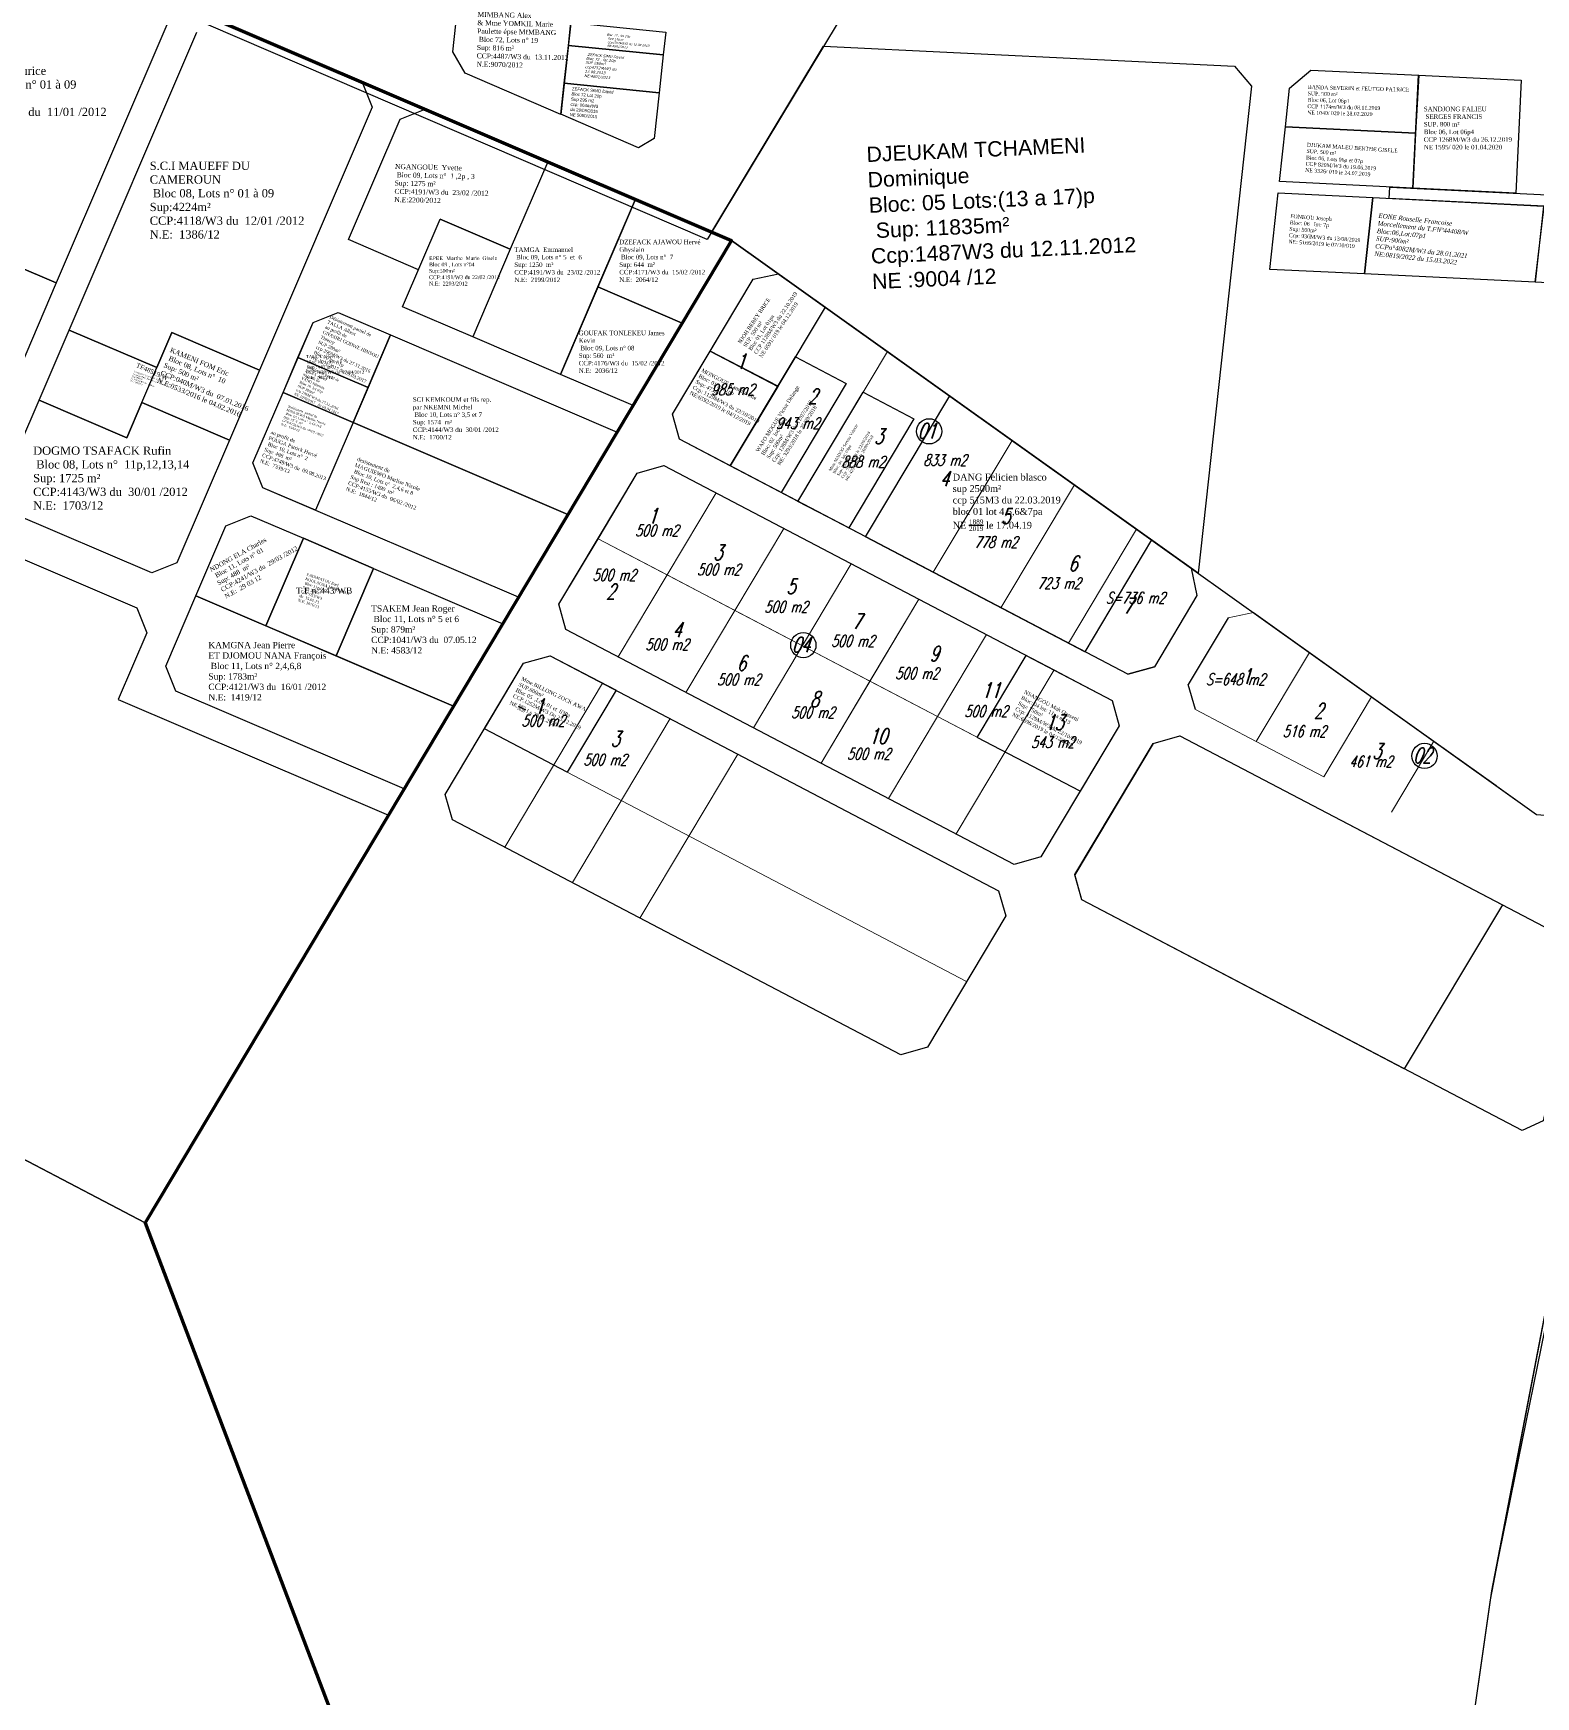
# Model space of a CAD drawing. Header units: millimetres. Extents: x 590121 to 927379, y 438565 to 1441738.
# Drawn here: x 924780.1 to 925174.1, y 1439115.5 to 1439551.6 of the extents above; entities that cross this region are included whole.
import ezdxf
from ezdxf.enums import TextEntityAlignment as Align

# ---------------------------------------------------------------- set-up
doc = ezdxf.new("R2010")
doc.units = ezdxf.units.MM
doc.header["$LTSCALE"] = 10
doc.layers.add('end maj 26 02 2021', color=30, linetype='Continuous')
doc.styles.add('FONT1', font='romanc.shx', dxfattribs={"width": 0.7, "oblique": 18, "height": 3})
doc.styles.get("Standard").update_dxf_attribs({"font": 'arial.ttf'})
doc.styles.add('Times 1.0', font='times.ttf', dxfattribs={"width": 0.99, "height": 1})
doc.styles.add('Verdana 2.0', font='verdana.ttf', dxfattribs={"width": 0.99, "height": 2})

msp = doc.modelspace()

# ---------------------------------------------------------------- linework, layer by layer
at = {"color": 150, "flags": 128}
msp.add_lwpolyline([(925131.42, 1439508.54), (925176.16, 1439506.34), (925173.99, 1439486.35), (925129.23, 1439488.53)], close=True, dxfattribs=at)
at = {"flags": 128}
msp.add_lwpolyline([(925135.86, 1439511.33), (925189.77, 1439508.69), (925187.26, 1439485.7), (925173.97, 1439486.35), (925176.33, 1439506.34), (925135.71, 1439508.33)], close=True, dxfattribs=at)
msp.add_lwpolyline([(925135.86, 1439511.33), (925189.77, 1439508.69), (925187.26, 1439485.7), (925173.97, 1439486.35), (925176.33, 1439506.34), (925135.71, 1439508.33)], close=True, dxfattribs=at)
at = {"layer": 'end maj 26 02 2021', "linetype": 'ByBlock', "lineweight": 30, "ltscale": 0.0014}
for p, q in [((924398.32, 1439739.33), (924963.25, 1439497.33)), ((924963.25, 1439497.33), (924833.32, 1439279.7))]:
    msp.add_line(p, q, dxfattribs=at)
at = {"layer": 'end maj 26 02 2021', "color": 3, "linetype": 'ByBlock'}
for p, q in [((925042.38, 1439639.6), (924956.81, 1439497.55)), ((924956.81, 1439497.55), (924745.65, 1439588.49))]:
    msp.add_line(p, q, dxfattribs=at)
at = {"layer": 'end maj 26 02 2021', "linetype": 'ByBlock'}
for p, q in [((924789.54, 1439473.83), (924823.01, 1439551.97)), ((924829.57, 1439554.59), (924866.34, 1439538.84)), ((924868.96, 1439532.27), (924839.43, 1439463.34)), ((924886.83, 1439502.87), (924905.21, 1439494.99)), ((924812.52, 1439463.99), (924789.54, 1439473.83)), ((924816.45, 1439473.18), (924812.52, 1439463.99)), ((924839.43, 1439463.34), (924816.45, 1439473.18)), ((924839.43, 1439463.34), (924816.45, 1439473.18)), ((924839.43, 1439463.34), (924816.45, 1439473.18))]:
    msp.add_line(p, q, dxfattribs=at)
at = {"layer": 'end maj 26 02 2021', "linetype": 'ByBlock', "ltscale": 0.0014}
for p, q in [((924789.54, 1439473.83), (924823.01, 1439551.97)), ((924829.57, 1439554.59), (924866.34, 1439538.84)), ((924868.96, 1439532.27), (924839.43, 1439463.34)), ((924876.32, 1439529.13), (924882.88, 1439531.75)), ((924882.88, 1439531.75), (924915.06, 1439517.97)), ((924862.78, 1439497.53), (924876.32, 1439529.13)), ((924915.06, 1439517.97), (924905.21, 1439494.99)), ((924915.06, 1439517.97), (924905.21, 1439494.99)), ((924915.06, 1439517.97), (924938.04, 1439508.13)), ((924938.04, 1439508.13), (924918.35, 1439462.17)), ((924876.98, 1439479.89), (924886.83, 1439502.87)), ((924876.98, 1439479.89), (924886.83, 1439502.87)), ((924905.21, 1439494.99), (924886.83, 1439502.87)), ((924886.83, 1439502.87), (924905.21, 1439494.99)), ((924881.17, 1439489.65), (924862.78, 1439497.53)), ((924905.21, 1439494.99), (924895.37, 1439472.01)), ((924905.21, 1439494.99), (924895.37, 1439472.01)), ((924895.37, 1439472.01), (924876.98, 1439479.89)), ((924812.52, 1439463.99), (924789.54, 1439473.83)), ((924816.45, 1439473.18), (924812.52, 1439463.99)), ((924839.43, 1439463.34), (924816.45, 1439473.18)), ((924918.35, 1439462.17), (924895.37, 1439472.01)), ((924869.38, 1439411.34), (924851, 1439419.22))]:
    msp.add_line(p, q, dxfattribs=at)
at = {"layer": 'end maj 26 02 2021', "color": 7, "linetype": 'ByBlock', "lineweight": 20, "ltscale": 0.0014}
for p, q in [((924971.43, 1439491.49), (924971.43, 1439491.5)), ((924947.72, 1439451.79), (924968.87, 1439487.2)), ((924962.9, 1439438.2), (924987.77, 1439479.85)), ((924980.65, 1439428.9), (925004.11, 1439468.2)), ((924998.39, 1439419.61), (925020.44, 1439456.54)), ((924949.59, 1439445.17), (924947.72, 1439451.79)), ((924933.25, 1439447.08), (924920.32, 1439425.42)), ((925016.13, 1439410.31), (925036.78, 1439444.89)), ((924938.49, 1439436.32), (924945.48, 1439438.3)), ((924917.95, 1439401.91), (924938.49, 1439436.32)), ((925033.87, 1439401.01), (925053.12, 1439433.24)), ((924920.32, 1439425.42), (924907.39, 1439403.76)), ((925051.62, 1439391.72), (925069.45, 1439421.59)), ((924919.81, 1439395.3), (924917.95, 1439401.91)), ((924890.33, 1439375.17), (924877.4, 1439353.52))]:
    msp.add_line(p, q, dxfattribs=at)
at = {"layer": 'end maj 26 02 2021', "color": 7, "linetype": 'ByBlock', "lineweight": 20}
for p, q in [((924971.43, 1439491.5), (925085.79, 1439409.94)), ((924947.72, 1439451.79), (924968.87, 1439487.2)), ((924975.5, 1439488.59), (924987.77, 1439479.85)), ((924962.9, 1439438.2), (924987.77, 1439479.84)), ((924987.77, 1439479.84), (925004.11, 1439468.2)), ((924980.65, 1439428.9), (925004.1, 1439468.19)), ((925004.11, 1439468.2), (925020.44, 1439456.54)), ((924891.2, 1439376.63), (924938.88, 1439456.49)), ((924998.39, 1439419.61), (925020.44, 1439456.54)), ((925020.44, 1439456.54), (925036.78, 1439444.89)), ((924949.59, 1439445.17), (924947.72, 1439451.79)), ((925064.93, 1439384.74), (924949.59, 1439445.17)), ((925064.93, 1439384.74), (924949.59, 1439445.17)), ((924949.59, 1439445.17), (924962.9, 1439438.2)), ((925016.13, 1439410.31), (925036.78, 1439444.89)), ((925036.78, 1439444.89), (925053.12, 1439433.24)), ((924945.48, 1439438.3), (924959.21, 1439431.1)), ((924945.48, 1439438.3), (924959.21, 1439431.1)), ((924945.48, 1439438.3), (924959.21, 1439431.1)), ((924962.9, 1439438.2), (924980.65, 1439428.9)), ((924928.22, 1439419.12), (924938.49, 1439436.32)), ((924959.21, 1439431.1), (924933.54, 1439388.1)), ((924946.37, 1439409.6), (924959.21, 1439431.1)), ((924959.21, 1439431.1), (924976.93, 1439421.82)), ((924959.21, 1439431.1), (924976.93, 1439421.82)), ((924959.21, 1439431.1), (924976.93, 1439421.82)), ((925033.87, 1439401.01), (925053.12, 1439433.24)), ((925053.12, 1439433.24), (925069.45, 1439421.59)), ((924998.39, 1439419.61), (924980.65, 1439428.9)), ((924976.93, 1439421.82), (924951.26, 1439378.82)), ((924976.93, 1439421.82), (924964.09, 1439400.32)), ((924976.93, 1439421.82), (924994.64, 1439412.54)), ((924976.93, 1439421.82), (924994.64, 1439412.54)), ((925069.45, 1439421.59), (925051.62, 1439391.72)), ((925069.45, 1439421.59), (925083.76, 1439411.39)), ((924917.95, 1439401.91), (924928.22, 1439419.12)), ((925052.42, 1439354.04), (924928.22, 1439419.12)), ((924928.22, 1439419.12), (924946.37, 1439409.6)), ((924946.37, 1439409.6), (924928.22, 1439419.12)), ((924968.97, 1439369.54), (924994.64, 1439412.54)), ((924994.64, 1439412.54), (925012.36, 1439403.25)), ((924994.64, 1439412.54), (925012.36, 1439403.25)), ((924946.37, 1439409.6), (924933.54, 1439388.1)), ((924964.09, 1439400.32), (924946.37, 1439409.6)), ((925016.13, 1439410.31), (925033.87, 1439401.01)), ((925012.36, 1439403.25), (924986.69, 1439360.26)), ((924999.52, 1439381.76), (925012.36, 1439403.25)), ((925012.36, 1439403.25), (925030.07, 1439393.97)), ((924951.26, 1439378.82), (924964.09, 1439400.32)), ((924981.81, 1439391.04), (924964.09, 1439400.32)), ((925051.62, 1439391.72), (925033.87, 1439401.01)), ((925100.07, 1439399.75), (925114.76, 1439389.28)), ((924933.54, 1439388.1), (924919.81, 1439395.3)), ((924999.52, 1439381.76), (924981.81, 1439391.04)), ((925004.4, 1439350.98), (925030.07, 1439393.97)), ((925017.24, 1439372.47), (925030.07, 1439393.97)), ((925030.07, 1439393.97), (925047.79, 1439384.69)), ((925051.62, 1439391.72), (925067.15, 1439383.58)), ((924888.17, 1439352.03), (924908.71, 1439386.45)), ((924908.71, 1439386.45), (924915.7, 1439388.42)), ((924915.7, 1439388.42), (925033.26, 1439326.82)), ((924951.26, 1439378.82), (924933.54, 1439388.1)), ((925114.76, 1439389.28), (925100.83, 1439365.93)), ((925114.76, 1439389.28), (925100.83, 1439365.93)), ((925114.76, 1439389.28), (925131.08, 1439377.65)), ((924986.69, 1439360.26), (924999.52, 1439381.76)), ((925017.24, 1439372.47), (924999.52, 1439381.76)), ((925047.79, 1439384.69), (925022.12, 1439341.69)), ((925034.95, 1439363.19), (925047.79, 1439384.69)), ((925047.79, 1439384.69), (925063.04, 1439376.7)), ((924929.43, 1439381.23), (924903.76, 1439338.23)), ((924968.97, 1439369.54), (924951.26, 1439378.82)), ((925118.54, 1439356.65), (925131.08, 1439377.65)), ((925118.54, 1439356.65), (925131.08, 1439377.65)), ((925131.08, 1439377.65), (925147.39, 1439366.01)), ((925100.83, 1439365.93), (925084.88, 1439374.29)), ((925024.86, 1439303), (924898.44, 1439369.24)), ((924947.15, 1439371.94), (924921.48, 1439328.95)), ((924968.97, 1439369.54), (924986.69, 1439360.26)), ((925004.4, 1439350.98), (925017.24, 1439372.47)), ((925017.24, 1439372.47), (925034.95, 1439363.19)), ((925080.77, 1439367.41), (925096.72, 1439359.05)), ((925181.7, 1439314.52), (925082.99, 1439366.25)), ((925082.99, 1439366.25), (925181.7, 1439314.52)), ((925100.83, 1439365.93), (925118.54, 1439356.65)), ((925136.26, 1439347.37), (925147.39, 1439366.01)), ((925147.39, 1439366.01), (925163.7, 1439354.38)), ((924939.19, 1439319.66), (924964.86, 1439362.66)), ((925022.12, 1439341.69), (925034.95, 1439363.19)), ((925034.95, 1439363.19), (925054.64, 1439352.88))]:
    msp.add_line(p, q, dxfattribs=at)
at = {"layer": 'end maj 26 02 2021', "lineweight": 20}
for p, q in [((924968.87, 1439487.2), (924975.5, 1439488.59)), ((925085.27, 1439404.19), (925083.76, 1439411.39)), ((925093.44, 1439398.36), (925100.07, 1439399.75)), ((925064.91, 1439370.08), (925063.04, 1439376.7)), ((925073.78, 1439365.44), (925080.77, 1439367.41))]:
    msp.add_line(p, q, dxfattribs=at)
at = {"layer": 'end maj 26 02 2021'}
for p, q in [((925085.27, 1439404.19), (925074.14, 1439385.55)), ((925093.44, 1439398.36), (925083.01, 1439380.9)), ((925067.15, 1439383.58), (925074.14, 1439385.55)), ((925084.88, 1439374.29), (925083.01, 1439380.9)), ((925064.91, 1439370.08), (925044.36, 1439335.67)), ((925073.78, 1439365.44), (925053.23, 1439331.02))]:
    msp.add_line(p, q, dxfattribs=at)
at = {"layer": 'end maj 26 02 2021', "color": 2, "linetype": 'ByBlock', "lineweight": 30, "flags": 128}
msp.add_lwpolyline([(923308.65, 1440206.13), (923671.34, 1440050.76), (923940.25, 1439935.57), (924963.25, 1439497.33), (924809.47, 1439239.74), (925377.7, 1437744.04), (924824.82, 1437360.38), (924517.74, 1437751.12), (922985.83, 1439700.35)], close=True, dxfattribs=at)
at = {"layer": 'end maj 26 02 2021', "color": 2, "lineweight": 100, "flags": 128}
msp.add_lwpolyline([(923308.65, 1440206.13), (923671.34, 1440050.76), (923940.25, 1439935.57), (924963.25, 1439497.33), (924809.47, 1439239.74), (925377.7, 1437744.04), (924824.82, 1437360.38), (924517.74, 1437751.12), (922985.83, 1439700.35)], close=True, dxfattribs=at)
at = {"layer": 'end maj 26 02 2021', "color": 3, "linetype": 'ByBlock', "flags": 128}
msp.add_lwpolyline([(924398.32, 1439739.33), (924963.25, 1439497.33), (924809.47, 1439239.74), (924330.15, 1439490.91)], dxfattribs=at)
at = {"layer": 'end maj 26 02 2021', "linetype": 'ByBlock', "flags": 128}
msp.add_lwpolyline([(924776.26, 1439577.43), (924813.02, 1439561.68), (924815.65, 1439555.11), (924786.12, 1439486.17), (924763.14, 1439496.02), (924759.2, 1439486.83), (924736.22, 1439496.67), (924769.69, 1439574.8)], close=True, dxfattribs=at)
at = {"layer": 'end maj 26 02 2021', "linetype": 'ByBlock', "ltscale": 0.0014, "flags": 128}
for points in [[(924776.26, 1439577.43), (924813.02, 1439561.68), (924815.65, 1439555.11), (924786.12, 1439486.17), (924763.14, 1439496.02), (924759.2, 1439486.83), (924736.22, 1439496.67), (924769.69, 1439574.8)], [(924892.14, 1439565.38), (924921.96, 1439562.38), (924918.48, 1439530.36), (924893.37, 1439541.18), (924890.13, 1439546.74)], [(924921.1, 1439554.43), (924945.97, 1439551.92), (924945.32, 1439545.96), (924920.45, 1439548.46)], [(924920.45, 1439548.46), (924945.32, 1439545.96), (924944.24, 1439536.02), (924919.37, 1439538.52)], [(924987.36, 1439548.26), (925095.12, 1439542.99), (925099.57, 1439537.77), (925085.62, 1439410.07), (924963.26, 1439497.32), (924958.03, 1439499.57)], [(924938.04, 1439508.13), (924963.25, 1439497.33), (924950.32, 1439475.67), (924928.19, 1439485.15)], [(924963.25, 1439497.33), (925174.33, 1439346.8), (925203.51, 1439344.65), (925185.79, 1439264.16), (925162.5, 1439143.2), (925141.13, 1438993.63), (925117.34, 1438986.06), (925102.11, 1438981.22), (925095.9, 1438952.88), (925093.78, 1438943.23), (925082.31, 1438890.91), (925080.54, 1438882.82), (925073.93, 1438852.7), (924997.93, 1438743.67), (924924.55, 1438936.7), (924809.47, 1439239.74), (924891.2, 1439376.63), (924938.89, 1439456.48)], [(924928.19, 1439485.15), (924950.32, 1439475.67), (924937.39, 1439454.01), (924918.35, 1439462.17)], [(924628.95, 1439477.35), (924807.27, 1439400.96), (924809.9, 1439394.4), (924802.42, 1439376.93), (924873.26, 1439346.59), (924809.47, 1439239.74), (924693.51, 1439300.5), (924577.56, 1439361.26), (924556.7, 1439372.19), (924587.13, 1439443.22), (924610.11, 1439433.38)], [(924873.83, 1439472.53), (924933.25, 1439447.08), (924920.32, 1439425.42), (924863.99, 1439449.55)], [(924845.61, 1439457.43), (924920.32, 1439425.42), (924907.39, 1439403.76), (924840.36, 1439432.48), (924837.73, 1439439.04), (924845.61, 1439457.43)], [(924781.66, 1439455.45), (924804.64, 1439445.6), (924808.58, 1439454.8), (924831.56, 1439444.95), (924817.78, 1439412.78), (924811.21, 1439410.15), (924774.44, 1439425.9), (924771.82, 1439432.47)], [(924837.21, 1439425.13), (924851, 1439419.22), (924841.15, 1439396.24), (924822.77, 1439404.11), (924830.64, 1439422.5)], [(924869.38, 1439411.34), (924903.25, 1439396.83), (924890.32, 1439375.18), (924859.54, 1439388.36)], [(924822.77, 1439404.11), (924890.33, 1439375.17), (924877.4, 1439353.52), (924817.52, 1439379.17), (924814.89, 1439385.73)]]:
    msp.add_lwpolyline(points, close=True, dxfattribs=at)
for points in [[(924866.34, 1439538.84), (924868.97, 1439532.28)], [(924845.61, 1439457.43), (924853.48, 1439475.81), (924860.05, 1439478.44), (924873.83, 1439472.53), (924873.83, 1439472.53)], [(924853.48, 1439475.81), (924860.05, 1439478.44), (924873.83, 1439472.53), (924863.99, 1439449.55), (924845.61, 1439457.43), (924853.48, 1439475.81)]]:
    msp.add_lwpolyline(points, dxfattribs=at)
at = {"layer": 'end maj 26 02 2021', "color": 150, "linetype": 'ByBlock', "lineweight": -3, "ltscale": 0.0014, "flags": 128}
for points in [[(924919.37, 1439538.52), (924944.24, 1439536.02), (924942.94, 1439524.02), (924938.84, 1439521.62), (924918.49, 1439530.39)], [(925115.11, 1439542.01), (925143.42, 1439540.63), (925142.57, 1439525.47), (925108.46, 1439527.13), (925109.57, 1439537.29)], [(925143.35, 1439540.63), (925170.32, 1439539.31), (925168.87, 1439509.71), (925141.91, 1439511.03)], [(925108.46, 1439527.13), (925142.61, 1439525.46), (925141.91, 1439511.03), (925106.89, 1439512.74)], [(924975.5, 1439488.59), (924987.77, 1439479.85), (924975.37, 1439459.09), (924957.59, 1439468.32), (924968.87, 1439487.2)], [(924860.05, 1439478.44), (924873.83, 1439472.53), (924867.93, 1439458.75), (924849.54, 1439466.62), (924853.48, 1439475.81)], [(924816.45, 1439473.18), (924839.43, 1439463.34), (924831.56, 1439444.95), (924808.58, 1439454.8)], [(924849.54, 1439466.62), (924867.93, 1439458.75), (924863.99, 1439449.55), (924845.61, 1439457.43)], [(925020.44, 1439456.54), (925073.38, 1439418.79), (925055.88, 1439389.48), (924998.39, 1439419.6)], [(925020.44, 1439456.54), (925073.38, 1439418.79), (925055.88, 1439389.48), (924998.39, 1439419.6)], [(924915.7, 1439388.42), (924932.98, 1439379.37), (924920.14, 1439357.87), (924898.44, 1439369.24), (924898.44, 1439369.24), (924908.71, 1439386.45)]]:
    msp.add_lwpolyline(points, close=True, dxfattribs=at)
at = {"layer": 'end maj 26 02 2021', "color": 150}
for points in [[(925106.57, 1439509.76), (925131.42, 1439508.54), (925129.23, 1439488.53), (925104.38, 1439489.74)], [(924957.59, 1439468.32), (924975.33, 1439459.02), (924962.9, 1439438.2), (924949.59, 1439445.17), (924947.72, 1439451.79)], [(924979.99, 1439466.82), (924993.3, 1439459.85), (924976.21, 1439431.23), (924962.9, 1439438.2)], [(924997.72, 1439457.5), (925011.04, 1439450.52), (924993.96, 1439421.93), (924980.65, 1439428.9)], [(925040.45, 1439388.53), (925063.04, 1439376.7), (925064.91, 1439370.08), (925054.64, 1439352.88), (925027.62, 1439367.03)], [(925080.77, 1439367.41), (925165.37, 1439323.08), (925139.65, 1439280.11), (925055.1, 1439324.41), (925053.22, 1439331.09), (925073.78, 1439365.44)]]:
    msp.add_lwpolyline(points, close=True, dxfattribs=at)
at = {"layer": 'end maj 26 02 2021', "color": 3, "linetype": 'ByBlock', "lineweight": 30, "ltscale": 0.0014, "flags": 128}
for points in [[(924763.14, 1439496.02), (924763.14, 1439496.02), (924763.14, 1439496.02), (924786.12, 1439486.18), (924770.37, 1439449.41), (924724.41, 1439469.1), (924731.5, 1439485.64), (924754.48, 1439475.8), (924763.14, 1439496.02)], [(924816.45, 1439473.18), (924839.43, 1439463.34), (924831.56, 1439444.95), (924808.58, 1439454.8), (924804.64, 1439445.6), (924781.66, 1439455.45), (924789.54, 1439473.83), (924812.52, 1439463.99), (924816.45, 1439473.18), (924839.43, 1439463.34)], [(924841.15, 1439396.24), (924851, 1439419.22), (924869.38, 1439411.34), (924859.54, 1439388.36), (924841.15, 1439396.24)]]:
    msp.add_lwpolyline(points, dxfattribs=at)
at = {"layer": 'end maj 26 02 2021', "color": 3, "linetype": 'ByBlock', "lineweight": -3, "ltscale": 0.0014, "flags": 128}
msp.add_lwpolyline([(924963.26, 1439497.32), (925174.33, 1439346.8), (925203.51, 1439344.65), (925185.79, 1439264.16), (925162.17, 1439140.9), (925141.13, 1438993.63), (925102.11, 1438981.22), (925082.31, 1438890.91), (925073.93, 1438852.7), (924997.94, 1438743.67), (924809.48, 1439239.74)], close=True, dxfattribs=at)
at = {"layer": 'end maj 26 02 2021', "color": 3, "flags": 128}
msp.add_lwpolyline([(924963.26, 1439497.32), (925174.33, 1439346.8), (925203.51, 1439344.65), (925162.5, 1439143.2), (925141.13, 1438993.63), (925102.11, 1438981.22), (925073.93, 1438852.7), (924997.91, 1438743.63), (924875.62, 1439065.57), (924809.48, 1439239.74), (924891.2, 1439376.63)], close=True, dxfattribs=at)
at = {"layer": 'end maj 26 02 2021', "linetype": 'ByBlock', "lineweight": -3, "ltscale": 0.0014, "flags": 128}
msp.add_lwpolyline([(924963.26, 1439497.32), (925174.33, 1439346.8), (925203.51, 1439344.65)], dxfattribs=at)
at = {"layer": 'end maj 26 02 2021', "flags": 128}
for points in [[(924975.5, 1439488.59), (925083.76, 1439411.39), (925085.27, 1439404.19), (925074.14, 1439385.55), (925067.15, 1439383.58), (924949.59, 1439445.17), (924947.72, 1439451.79), (924968.87, 1439487.2)], [(924945.48, 1439438.3), (925063.04, 1439376.7), (925064.91, 1439370.08), (925044.36, 1439335.67), (925037.37, 1439333.7), (924919.81, 1439395.3), (924917.95, 1439401.91), (924938.49, 1439436.32)], [(924915.7, 1439388.42), (925033.26, 1439326.82), (925035.13, 1439320.21), (925014.59, 1439285.8), (925007.59, 1439283.82), (924890.03, 1439345.42), (924888.17, 1439352.03), (924908.71, 1439386.45)], [(925080.77, 1439367.41), (925181.7, 1439314.52), (925185.05, 1439307.32), (925176.06, 1439266.48), (925170.56, 1439263.92), (925055.1, 1439324.41), (925053.23, 1439331.02), (925073.78, 1439365.44)]]:
    msp.add_lwpolyline(points, close=True, dxfattribs=at)
at = {"layer": 'end maj 26 02 2021', "color": 3, "linetype": 'ByBlock', "ltscale": 0.0014, "flags": 128}
msp.add_lwpolyline([(924391.18, 1439458.93), (924809.48, 1439239.74), (924924.56, 1438936.69), (924997.94, 1438743.67), (925010.07, 1438711.74), (924890.11, 1438669.59), (924916.63, 1438594.11), (924695.36, 1438516.36), (924688.99, 1438519.42), (924556.39, 1438896.81), (924433.92, 1439245.37), (924386.7, 1439379.76), (924365.86, 1439392.33), (924364.48, 1439396.61)], close=True, dxfattribs=at)
at = {"layer": 'end maj 26 02 2021', "linetype": 'ByBlock', "lineweight": -3, "ltscale": 0.0014, "flags": 128}
msp.add_lwpolyline([(924845.61, 1439457.43), (924863.99, 1439449.55), (924854.14, 1439426.57), (924840.36, 1439432.48), (924837.73, 1439439.05)], close=True, dxfattribs=at)
at = {"layer": 'end maj 26 02 2021', "color": 7, "linetype": 'ByBlock', "lineweight": 20, "flags": 128}
msp.add_lwpolyline([(924938.49, 1439436.32), (924945.48, 1439438.3)], dxfattribs=at)
at = {"layer": 'end maj 26 02 2021', "flags": 128}
msp.add_lwpolyline([(925100.07, 1439399.76), (925174.33, 1439346.8)], dxfattribs=at)
at = {"layer": 'end maj 26 02 2021'}
for centre in [(925015.05, 1439447.26), (924982.05, 1439391.19), (925144.95, 1439362.15)]:
    msp.add_circle(centre, 3.31, dxfattribs=at)

# ---------------------------------------------------------------- texts
at = {"insert": (925132.94, 1439504.44), "char_height": 1.2, "width": 24.0213, "attachment_point": 1, "rotation": 353.8545}
msp.add_mtext('{\\fTimes New Roman|b0|i1|c0|p18;EONE Rouselle Francoise\\P\\C1;Morcellement du T.FNº44408/W\\C256;\\PBloc:06,Lot:07p1\\PSUP:900m²\\PCCPn%%D4082M/W3 du 28.01.2021\\PNE:0819/2022 du 15.03.2022}', dxfattribs=at)
at = {"layer": 'end maj 26 02 2021', "color": 7, "linetype": 'ByBlock', "lineweight": 20, "style": 'FONT1', "oblique": 18, "width": 0.7}
for s, p in [('1', (924965.63, 1439465.63)), ('2', (924984.49, 1439456.44)), ('3', (925001.79, 1439445.96)), ('4', (925019.08, 1439434.85)), ('1', (924942.49, 1439425.09)), ('5', (925035.1, 1439425.01)), ('3', (924959.62, 1439415.51)), ('6', (925052.73, 1439412.6)), ('5', (924978.8, 1439406.62)), ('2', (924931.53, 1439405.25)), ('7', (925067.18, 1439401.53)), ('7', (924996.06, 1439397.44)), ('4', (924948.93, 1439395.26)), ('9', (925016.33, 1439388.97)), ('6', (924965.79, 1439386.5)), ('11', (925031.19, 1439379.39)), ('1', (925098.19, 1439383.07)), ('1', (924912.73, 1439375.19)), ('8', (924984.98, 1439377.03)), ('13', (925047.89, 1439370.96)), ('2', (925117.14, 1439373.98)), ('3', (924932.73, 1439366.63)), ('10', (925001.6, 1439367.35)), ('3', (925132.4, 1439363.41))]:
    msp.add_text(s, height=4, dxfattribs=at).set_placement(p, align=Align.MIDDLE)
for s, height, p in [('985 m2', 3, (924963.56, 1439458.23)), ('943 m2', 3, (924980.58, 1439449.39)), ('01', 4, (925014.44, 1439447.4)), ('888 m2', 3, (924997.74, 1439439.27)), ('833 m2', 3, (925019.2, 1439439.73)), ('500 m2', 3, (924943.62, 1439421.26)), ('778 m2', 3, (925032.51, 1439418.23)), ('500 m2', 3, (924959.85, 1439411.03)), ('500 m2', 3, (924932.45, 1439409.59)), ('723 m2', 3, (925049.06, 1439407.43)), ('500 m2', 3, (924977.49, 1439401.24)), ('500 m2', 3, (924946.29, 1439391.38)), ('04', 4, (924981.45, 1439391.33)), ('500 m2', 3, (924995.02, 1439392.29)), ('500 m2', 3, (924965.08, 1439382.17)), ('500 m2', 3, (925011.83, 1439383.8)), ('500 m2', 3, (924913.84, 1439371.38)), ('500 m2', 3, (924984.55, 1439373.56)), ('500 m2', 3, (925029.95, 1439373.88)), ('516 m2', 3, (925113.43, 1439368.61)), ('500 m2', 3, (924999.17, 1439362.69)), ('543 m2', 3, (925047.44, 1439365.74)), ('02', 4, (925144.34, 1439362.29)), ('500 m2', 3, (924930.07, 1439361.16)), ('461 m2', 3, (925130.83, 1439360.68))]:
    msp.add_text(s, height=height, dxfattribs=at).set_placement(p, align=Align.MIDDLE_CENTER)
at = {"layer": 'end maj 26 02 2021', "style": 'FONT1', "oblique": 18, "width": 0.7}
for s, p in [('S=736 m2', (925069.12, 1439403.61)), ('S=648 m2', (925095.39, 1439382.23))]:
    msp.add_text(s, height=3, dxfattribs=at).set_placement(p, align=Align.MIDDLE_CENTER)
at = {"layer": 'end maj 26 02 2021', "linetype": 'ByBlock', "attachment_point": 1}
for s, insert, char_height, width, rotation in [('{\\fTimes New Roman|b0|i0|c0|p18;MIMBANG Alex \\P& Mme YOMKIL Marie\\PPaulette épse MIMBANG\\P Bloc 72, Lots n° 19\\PSup: 816 m² \\PCCP:4487/W3 du  13.11.2012\\PN.E:9070/2012}', (924896.64, 1439557.23), 1.3, 41.35, 358.778), ('{\\fTimes New Roman|b0|i0|c0|p18;NGANGOUE  Yvette\\P Bloc 09, Lots n°  1 ,2p , 3\\PSup: 1275 m² \\PCCP:4191/W3 du  23/02 /2012\\PN.E:2200/2012}', (924874.99, 1439517.36), 1.3, 41.3477, 358.778), ('{\\fTimes New Roman|b0|i0|c0|p18;KAMENI FOM Eric \\P Bloc 08, Lots n°  10\\PSup: 500 m² \\PCCP:040M/W3 du  07.01.2016\\PN.E:0533/2016 le 04.02.2016}', (924816.35, 1439469.31), 1.3, 41.3477, 337.2327), ('{\\fTimes New Roman|b0|i0|c0|p18;NDONG ELA Charles\\P Bloc 11, Lots n° 01\\PSup: 488  m² \\PCCP:4241/W3 du  29/03 /2012\\PN.E:  29 03 12}', (924826.23, 1439411.41), 1.1987, 26.7762, 29.0767)]:
    msp.add_mtext(s, dxfattribs=dict(at, insert=insert, char_height=char_height, width=width, rotation=rotation))
at = {"layer": 'end maj 26 02 2021', "linetype": 'ByBlock', "attachment_point": 1, "style": 'Verdana 2.0'}
for s, insert, char_height, width, rotation in [('{\\fVerdana|b0|i1|c0|p34;Bloc 72 , lot 20p}', (924930.57, 1439551.58), 0.55, 53.2771, 355.0318), ('{\\fVerdana|b0|i1|c0|p34;SUP 150m²\\Pccp4752M/W3 du 12.08.2013\\PNE:4802/2013}', (924930.81, 1439550.51), 0.55, 50.4075, 355.0317), ('{\\fVerdana|b0|i1|c0|p34;SUP 250m²\\Pccp4752M/W3 du \\P12.08.2013\\PNE:4801/2013}', (924924.95, 1439544.37), 0.7, 50.4075, 355.0317), ('{\\fVerdana|b0|i1|c0|p34;Bloc 72 , lot 20p}', (924925.09, 1439545.42), 0.7, 53.2771, 355.0318), ('{\\fVerdana|b0|i1|c0|p34;ZEFACK SIMO David}', (924925.49, 1439546.43), 0.7, 53.2771, 355.0318)]:
    msp.add_mtext(s, dxfattribs=dict(at, insert=insert, char_height=char_height, width=width, rotation=rotation))
at = {"layer": 'end maj 26 02 2021', "linetype": 'ByBlock', "attachment_point": 1}
for s, insert, char_height, width in [('{\\fTimes New Roman|b0|i0|c0|p18;KAMWA Maurice\\P Bloc 07, Lots n° 01 à 09\\PSup:4224m² \\PCCP:4117/W3 du  11/01 /2012\\PN.E:  1378/12}', (924758.8, 1439542.9), 2.158, 41.3477), ('{\\fTimes New Roman|b0|i0|c0|p18;S.C.I MAUEFF DU CAMEROUN\\P Bloc 08, Lots n° 01 à 09\\PSup:4224m² \\PCCP:4118/W3 du  12/01 /2012\\PN.E:  1386/12}', (924810.66, 1439517.97), 2.158, 41.3477), ('{\\fTimes New Roman|b0|i0|c0|p18;DOGMO TSAFACK Rufin\\P Bloc 08, Lots n°  11p,12,13,14\\PSup: 1725 m² \\PCCP:4143/W3 du  30/01 /2012\\PN.E:  1703/12}', (924780.09, 1439443.28), 2.158, 41.3477), ('{\\fTimes New Roman|b0|i0|c0|p18;TSAKEM Jean Roger\\P Bloc 11, Lots n° 5 et 6\\PSup: 879m² \\PCCP:1041/W3 du  07.05.12\\PN.E: 4583/12}', (924868.72, 1439401.63), 1.6439, 31.5), ('{\\fTimes New Roman|b0|i0|c0|p18;KAMGNA Jean Pierre\\PET DJOMOU NANA François\\P Bloc 11, Lots n° 2,4,6,8\\PSup: 1783m² \\PCCP:4121/W3 du  16/01 /2012\\PN.E:  1419/12}', (924826.04, 1439392.05), 1.6439, 31.5)]:
    msp.add_mtext(s, dxfattribs=dict(at, insert=insert, char_height=char_height, width=width))
at = {"layer": 'end maj 26 02 2021', "linetype": 'ByBlock', "ltscale": 0.0014, "attachment_point": 1}
for s, insert, char_height, width, rotation in [('{\\C7;ZEFACK SIMO David\\PBloc 72 Lot 20p\\PSup 295 m2\\Pccp: 064m/W3\\Pdu 29/09/2015\\PNE 5050/2015}', (924921.41, 1439537.53), 0.8144, 22.8549, 355.0862), ('{\\fTimes New Roman|b0|i0|c0|p18;\\C1;desistement  partiel de \\P\\C150;MAGUIEWO Marlise Nicole\\P Bloc 10, Lots n°  2,4,6 et 8\\PSup: 1978  m² \\PCCP:4155/W3 du  06/02 /2012\\PN.E:  1844/12}', (924847, 1439454.2), 0.6014, 22.0844, 339.3103), ('{\\fTimes New Roman|b0|i0|c0|p18;\\C1;au profit de \\P\\C150;POUGA Patrick Hervé\\P Bloc 10, Lots n°  2\\PSup: 488  m² \\PCCP:4749/W3 du  09.08.2013\\PN.E:  7339/13}', (924842.63, 1439447.55), 0.9605, 35.2696, 339.3103), ('{\\fTimes New Roman|b0|i0|c0|p18;\\C1;desistement de \\P\\C150;MAGUIEWO Marlise Nicole\\P Bloc 10, Lots n°  2,4,6 et 8\\PSup Rest : 1490  m² \\PCCP:4155/W3 du  06/02 /2012\\PN.E:  1844/12}', (924865.28, 1439440.53), 1, 36.72, 339.3103)]:
    msp.add_mtext(s, dxfattribs=dict(at, insert=insert, char_height=char_height, width=width, rotation=rotation))
at = {"layer": 'end maj 26 02 2021', "color": 150, "linetype": 'ByBlock', "lineweight": -3, "ltscale": 0.0014, "attachment_point": 1, "style": 'Times 1.0'}
for s, insert, char_height, width, rotation in [('{\\C256;BANDA SEVERIN et FEUTGO PATRICE\\PSUP. 500 m²\\PBloc 06, Lot 06p1\\PCCP 1174m/W3 du 08.11.2019\\PNE 1040/ 020 le 28.02.2020}', (925114.38, 1439538.03), 1, 62.5828, 358.4712), ('{\\C256;DJUKAM MALEU BERTHE GISELE\\PSUP. 500 m²\\PBloc 06, Lots 06p et 07p\\PCCP 820M/W3 du 19.06.2019\\PNE 3326/ 019 le 24.07.2019}', (925114.15, 1439522.94), 1, 31.3393, 356.1181), ('{\\C256;NJOH BEBEY BRICE\\PSUP. 500 m²\\PBloc 01, Lot 01pa\\PCCP 1128M/W3 du 22.10.2019\\PNE 6591/ 019 le 04.12.2019}', (924964.82, 1439470.74), 1, 45.1148, 56.1525), ('{\\C1;Désistement partiel de \\P}TALLA Albert \\P{\\C1;au profit de \\P}GNASIRI GODWE HINSOU Thierry\\PSUP 288m²\\Pccp 296M/W3 du 27.11.2016\\PBloc 10 lot  01p\\PNE 1071/2017 du 09.03.2017', (924858.11, 1439477.76), 0.875, 15.8859, 335.6758), ('{\\C1;Désistement partiel de\\P}TALLA Albert \\P{\\C1;au profit de \\P}YANO Julienne \\PBloc 10  lot 01p\\PSUP 200m²\\Pccp 296M/W3 du 27.11.2016\\PNE 1070/2017   du 04.04.2017{\\C1; }', (924852.02, 1439464.69), 0.6801, 17.3515, 335.474), ('\\A1;{\\C7;Mme.BILLONG ZOCK AWA\\PSUP.600m²\\PBloc 05  ,Lots 01 et  03Pa\\PCCP.1252M/W3 Du 23.12.2019\\PNE.\\H0.7x;\\S0401/2020;\\H1.429x; Le 28.01.2020}', (924908.42, 1439382.96), 1, 20.2185, 334.0741)]:
    msp.add_mtext(s, dxfattribs=dict(at, insert=insert, char_height=char_height, width=width, rotation=rotation))
for s, insert, char_height, width in [('{\\C256;SANDJONG FALIEU\\P SERGES FRANCIS\\PSUP. 800 m²\\PBloc 06, Lot 06p4\\PCCP 1268M/W3 du 26.12.2019\\PNE 1595/ 020 le 01.04.2020}', (925144.75, 1439532.39), 1.2, 89.7368), ('\\A1;DANG Felicien blasco\\Psup 2500m²\\Pccp 515M3 du 22.03.2019\\Pbloc 01 lot 4,5,6&7pa\\PNE {\\H0.7x;\\S1889/2019;} le 17.04.19', (925021.22, 1439436.16), 1.7998, 36.2395)]:
    msp.add_mtext(s, dxfattribs=dict(at, insert=insert, char_height=char_height, width=width))
at = {"layer": 'end maj 26 02 2021', "linetype": 'ByBlock', "attachment_point": 1}
for s, insert, char_height, rotation in [('{\\fArial|b0|i0|c0|p34;DJEUKAM TCHAMENI \\PDominique\\PBloc: 05 Lots:(13 a 17)p\\P Sup: 11835m²\\PCcp:1487W3 du 12.11.2012\\PNE :9004 /12}', (924998.53, 1439521.86), 4, 2.5136), ('{\\fTimes New Roman|b0|i0|c0|p18;TCHASSEU TCHATCHOUANG\\PLocadine Flore  Bloc 08 ,Lot:9p,10 et 11p\\PSup:1000m² \\PCCP:4428/W3 du  24.08.12\\PN.E:  6965/12}', (924806.52, 1439463.21), 0.3856, 340.5432)]:
    msp.add_mtext(s, dxfattribs=dict(at, insert=insert, char_height=char_height, rotation=rotation))
at = {"layer": 'end maj 26 02 2021', "attachment_point": 1}
for s, width, gutter_width, heights, insert, char_height, rotation in [('{\\fTimes New Roman|b0|i0|c0|p18;FONKOU Joseph\\PBloc: 06   lot: 7p\\PSup: 500m²\\PCcp: 936M/W3 du 13/08/2019\\PNE: 5166/2019 le 07/10/019}', 56.1793, 12.5, [24.82], (925109.78, 1439504.2), 1, 355.8742), ('{\\fTimes New Roman|b0|i0|c0|p18;MONGOUE Kamaha Elie\\PBloc: 01 lot: 1pb\\PSup: 473m²\\PCcp: 1129M/W3 du 22/10/2019\\PNE:6592/2019 le 04/12/2019}', 186.0207, 12.5, [70.35], (924955.7, 1439463.81), 1, 332.2636), ('{\\fTimes New Roman|b0|i0|c0|p18;WAFO MOGUE Victor Delange\\PBloc: 02  lot: 02pa\\PSup: 500m²\\PCcp: 128M/W3 du 11/07/2018\\PNE: 3293/2018 le 25/09/2018}', 126.739, 12.5, [36.53], (924969.49, 1439442.26), 1, 57.9772), ('{\\fTimes New Roman|b0|i0|c0|p18;Mme MADOG Serena Valerie\\PBloc: 01  lot: 03pa\\PSup: 500m²\\PCcp: 515 M/W3 le 22/03/2019\\PNE: 4258/2019 le 26/09/2019}', 59.6164, 12.97, [24.39], (924988.62, 1439437.1), 0.75, 59.4959), ('{\\fTimes New Roman|b0|i0|c0|p18;NSANGOU Mah Ousseni\\PBloc: 04 lot: 11pa et 13\\PSup: 750m²\\PCcp: 1129M/W3 du 22/10/2019\\PNE:6596/2019 le 04/12/2019}', 186.0207, 12.5, [70.35], (925040.29, 1439379.48), 1, 332.2636)]:
    msp.add_mtext_dynamic_manual_height_columns(s, width=width, gutter_width=gutter_width, heights=heights, dxfattribs=dict(at, insert=insert, char_height=char_height, rotation=rotation))
at = {"layer": 'end maj 26 02 2021', "linetype": 'ByBlock', "ltscale": 0.0014, "attachment_point": 1}
for s, insert, char_height, width in [('{\\fTimes New Roman|b0|i0|c0|p18;TAMGA  Emmanuel\\P Bloc 09, Lots n° 5  et  6\\PSup: 1250  m² \\PCCP:4191/W3 du  23/02 /2012\\PN.E:  2199/2012}', (924906.27, 1439495.5), 1.1851, 22.71), ('{\\fTimes New Roman|b0|i0|c0|p18;DZEFACK AJAWOU Hervé Ghyslain\\P Bloc 09, Lots n°  7\\PSup: 644  m² \\PCCP:4171/W3 du  15/02 /2012\\PN.E:  2064/12}', (924933.79, 1439497.51), 1.1851, 22.7064), ('{\\fTimes New Roman|b0|i0|c0|p18;EPEE  Marthe  Marie  Gisele\\PBloc 09 , Lots n°04\\PSup:500m² \\PCCP:4191/W3 du 22/02 /2012\\PN.E:  2203/2012}', (924883.9, 1439493.17), 1, 19.1602), ('{\\fTimes New Roman|b0|i0|c0|p18;GOUFAK TONLEKEU James Kevin\\P Bloc 09, Lots n° 08\\PSup: 560  m² \\PCCP:4176/W3 du  15/02 /2012\\PN.E:  2036/12}', (924923.16, 1439473.64), 1.1851, 22.7064), ('{\\fTimes New Roman|b0|i0|c0|p18;TALLA Albert\\P Bloc 10, Lots n° 1\\P Sup : 487 m² \\PCCP:1038/W3 du  27/04/2012\\PN.E:  5015/12}', (924851.61, 1439467.28), 0.8219, 15.75), ('{\\fTimes New Roman|b0|i0|c0|p18;SCI KEMKOUM et fils rep. par NKEMNI Michel \\P Bloc 10, Lots n° 3,5 et 7\\PSup: 1574  m² \\PCCP:4144/W3 du  30/01 /2012\\PN.E:  1700/12}', (924879.65, 1439456.19), 1.1851, 22.7064)]:
    msp.add_mtext(s, dxfattribs=dict(at, insert=insert, char_height=char_height, width=width))
at = {"layer": 'end maj 26 02 2021', "color": 1, "linetype": 'ByBlock', "ltscale": 0.0014, "insert": (924807.46, 1439465.3), "char_height": 1.2, "width": 22.99, "attachment_point": 1, "rotation": 335.7575}
msp.add_mtext('{\\fTimes New Roman|b0|i0|c0|p18;TF48519/W}', dxfattribs=at)
at = {"layer": 'end maj 26 02 2021', "color": 5, "linetype": 'ByBlock', "insert": (924852.03, 1439410.14), "char_height": 0.7105, "width": 13.61, "attachment_point": 1, "rotation": 340.5432}
msp.add_mtext('{\\fTimes New Roman|b0|i0|c0|p18;FADIMATOU Rael\\PKOULAGNA MOHAMAN\\P Bloc 11 , Lot:3\\PSup: 500m² \\PCCP:053/W3 \\Pdu  15.02.13\\PN.E: 1076/13}', dxfattribs=at)
at = {"layer": 'end maj 26 02 2021', "color": 1, "linetype": 'ByBlock', "insert": (924849, 1439406.31), "char_height": 1.6439, "width": 31.5, "attachment_point": 1}
msp.add_mtext('{\\fTimes New Roman|b0|i0|c0|p18;T.F n°443/WB }', dxfattribs=at)

doc.saveas('drawing.dxf')
